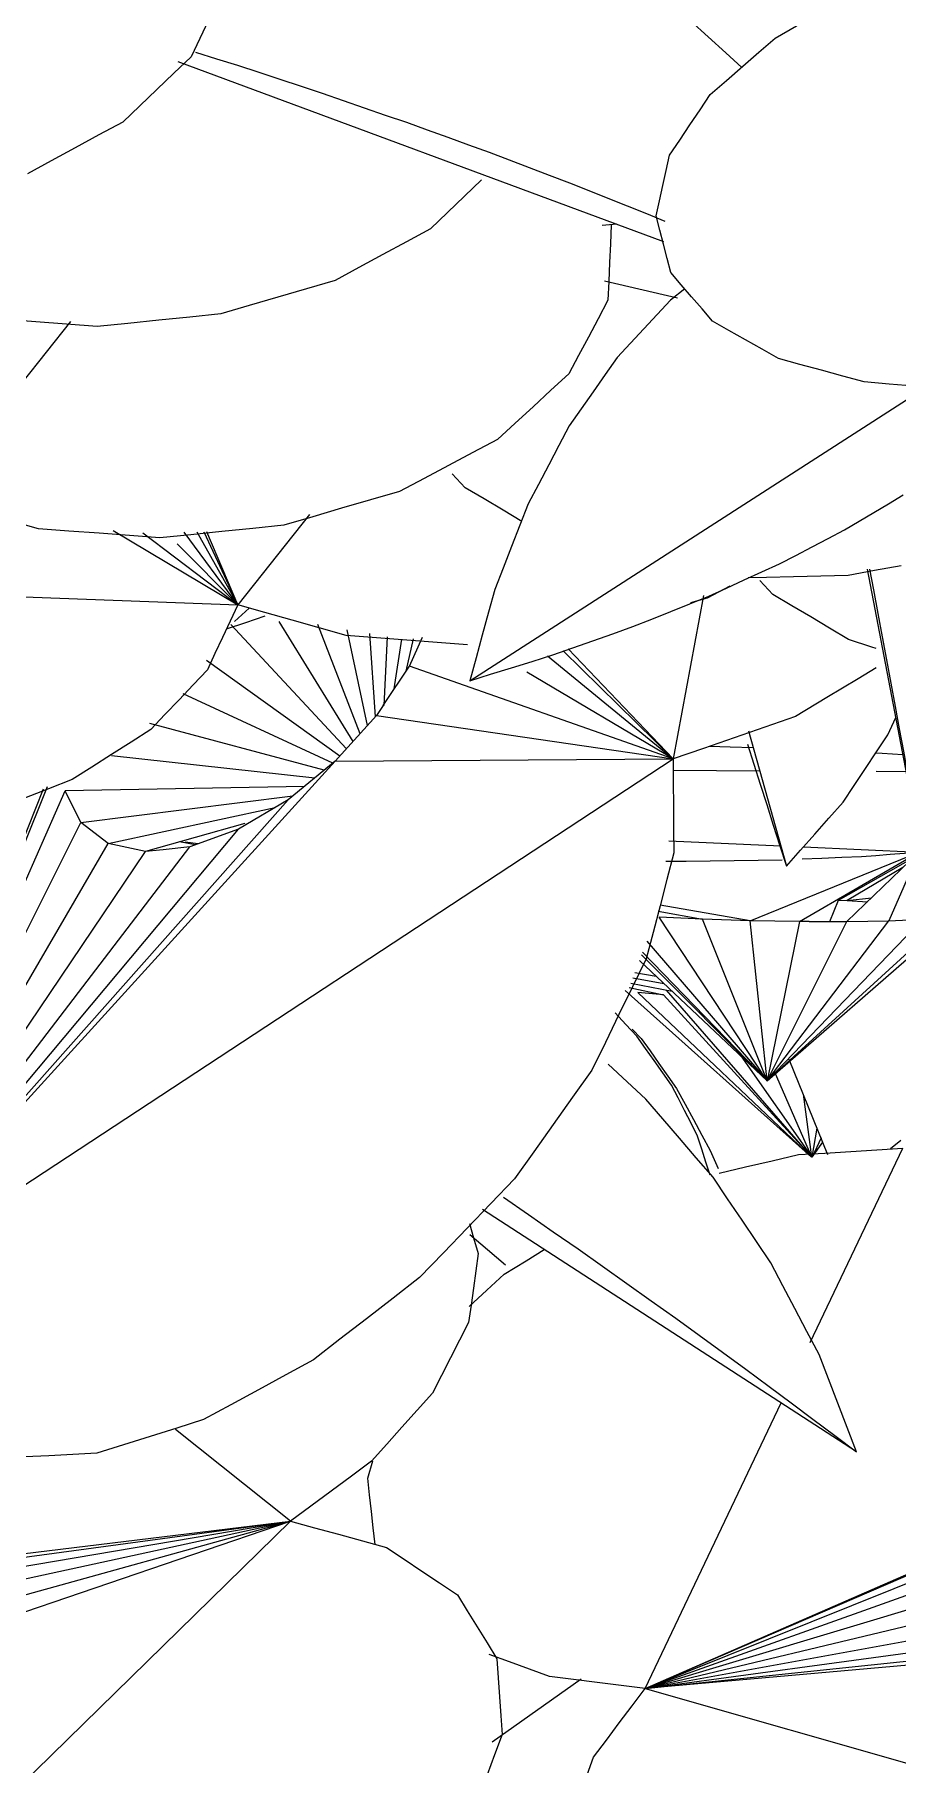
# Model space of a CAD drawing. Header units: metres. Extents: x 10.2 to 20.8, y -0.2 to 6.6.
# Drawn here: x 14.5086 to 14.5471, y 2.6225 to 2.6996 of the extents above; entities that cross this region are included whole.
import ezdxf

# ---------------------------------------------------------------- set-up
doc = ezdxf.new("R2010")
doc.units = ezdxf.units.M
doc.layers.add('Importações nas famílias', color=250, linetype='Continuous', lineweight=5)
doc.layers.add('Vegetação', color=7, linetype='Continuous', lineweight=5)

# ---------------------------------------------------------------- blocks, each defined once
blk = doc.blocks.new('Planta_pergolado_12200 - plantas pergolado_skp_Component_12-V4071-Corte 3')
at = {"layer": 'Importações nas famílias'}
for p, q in [((14.550444, 2.657723), (14.550596, 2.657166)), ((14.543954, 2.649652), (14.542233, 2.653903)), ((14.547211, 2.650287), (14.546743, 2.649919))]:
    blk.add_line(p, q, dxfattribs=at)
blk = doc.blocks.new('Planta_pergolado_12200 - plantas pergolado_skp_Component_12-V4073-Corte 3')
at = {"layer": 'Importações nas famílias', "flags": 128}
for points in [[(14.535438, 2.654938), (14.534957, 2.655456), (14.534475, 2.655973)], [(14.536989, 2.652755), (14.536601, 2.653301), (14.536213, 2.653847), (14.535826, 2.654392), (14.535438, 2.654938)], [(14.538145, 2.650485), (14.537856, 2.651053), (14.537567, 2.65162), (14.537278, 2.652188), (14.536989, 2.652755)], [(14.538707, 2.648736), (14.53852, 2.649319), (14.538332, 2.649902), (14.538145, 2.650485)]]:
    blk.add_lwpolyline(points, dxfattribs=at)
blk = doc.blocks.new('Planta_pergolado_12200 - plantas pergolado_skp_Component_17-V4075-Corte 3')
at = {"layer": 'Importações nas famílias'}
for p, q in [((14.546104, 2.667556), (14.546374, 2.667543)), ((14.546374, 2.667543), (14.547297, 2.667479)), ((14.540916, 2.666748), (14.537057, 2.666768)), ((14.547448, 2.666715), (14.546104, 2.666722)), ((14.515891, 2.663504), (14.515313, 2.66358)), ((14.536862, 2.663636), (14.541852, 2.66341)), ((14.542868, 2.663364), (14.548006, 2.663132)), ((14.537638, 2.662718), (14.536739, 2.662721)), ((14.540497, 2.660073), (14.548006, 2.663132)), ((14.542691, 2.660037), (14.548006, 2.663132)), ((14.54442, 2.660993), (14.547748, 2.662883)), ((14.548006, 2.663132), (14.544796, 2.660037)), ((14.548006, 2.663132), (14.546669, 2.660074)), ((14.547299, 2.66245), (14.544808, 2.660973)), ((14.544045, 2.660037), (14.54442, 2.660993)), ((14.54442, 2.660993), (14.544808, 2.660973)), ((14.544808, 2.660973), (14.545903, 2.661105)), ((14.544808, 2.660973), (14.545718, 2.660926)), ((14.536386, 2.66051), (14.538365, 2.660143)), ((14.541255, 2.652941), (14.536438, 2.660242)), ((14.538365, 2.660143), (14.536438, 2.660242)), ((14.540497, 2.660073), (14.536473, 2.660771)), ((14.541255, 2.652941), (14.54975, 2.660363)), ((14.541255, 2.652941), (14.549233, 2.660242)), ((14.541255, 2.652941), (14.538365, 2.660143)), ((14.540497, 2.660073), (14.538365, 2.660143)), ((14.541255, 2.652941), (14.540497, 2.660073)), ((14.542691, 2.660037), (14.540497, 2.660073)), ((14.541255, 2.652941), (14.548183, 2.660144)), ((14.541255, 2.652941), (14.546669, 2.660074)), ((14.542691, 2.660037), (14.541255, 2.652941)), ((14.541255, 2.652941), (14.544796, 2.660037)), ((14.543114, 2.660037), (14.542691, 2.660037)), ((14.543114, 2.660037), (14.544796, 2.660037)), ((14.544796, 2.660037), (14.546669, 2.660074)), ((14.546669, 2.660074), (14.548183, 2.660144)), ((14.541255, 2.652941), (14.535695, 2.65868)), ((14.53588, 2.659169), (14.541255, 2.652941)), ((14.535556, 2.658311), (14.541255, 2.652941)), ((14.541255, 2.652941), (14.535648, 2.658554))]:
    blk.add_line(p, q, dxfattribs=at)
at = {"layer": 'Importações nas famílias', "flags": 128}
for points in [[(14.538676, 2.667848), (14.539595, 2.667821), (14.540624, 2.66779)], [(14.541919, 2.662783), (14.540848, 2.662767), (14.539778, 2.662751), (14.538708, 2.662735), (14.537638, 2.662718)], [(14.545455, 2.662924), (14.544571, 2.662889), (14.543687, 2.662854), (14.542803, 2.662818)], [(14.548006, 2.663132), (14.547368, 2.66308), (14.54673, 2.663028), (14.546093, 2.662976), (14.545455, 2.662924)]]:
    blk.add_lwpolyline(points, dxfattribs=at)
blk = doc.blocks.new('Planta_pergolado_12200 - plantas pergolado_skp_Component_16-V4076-Corte 3')
for name in ['Planta_pergolado_12200 - plantas pergolado_skp_Component_17-V4075-Corte 3', 'Planta_pergolado_12200 - plantas pergolado_skp_Component_12-V4071-Corte 3', 'Planta_pergolado_12200 - plantas pergolado_skp_Component_12-V4073-Corte 3']:
    blk.add_blockref(name, (0, 0))
blk = doc.blocks.new('Planta_pergolado_12200 - plantas pergolado_skp_Component_12-V4101-Corte 3')
at = {"layer": 'Importações nas famílias'}
for p, q in [((14.535234, 2.655248), (14.535638, 2.654835)), ((14.538714, 2.649842), (14.539061, 2.649036))]:
    blk.add_line(p, q, dxfattribs=at)
at = {"layer": 'Importações nas famílias', "flags": 128}
for points in [[(14.535638, 2.654835), (14.536032, 2.654276), (14.536426, 2.653718), (14.536819, 2.65316), (14.537213, 2.652602)], [(14.537213, 2.652602), (14.537588, 2.651912), (14.537964, 2.651222), (14.538339, 2.650532), (14.538714, 2.649842)]]:
    blk.add_lwpolyline(points, dxfattribs=at)
blk = doc.blocks.new('Planta_pergolado_12200 - plantas pergolado_skp_Component_17-V4102-Corte 3')
at = {"layer": 'Importações nas famílias'}
for p, q in [((14.5351, 2.657103), (14.536632, 2.656778)), ((14.535174, 2.6573), (14.537016, 2.656936)), ((14.535261, 2.657531), (14.536651, 2.65728)), ((14.53535, 2.657766), (14.536299, 2.657611)), ((14.534924, 2.656966), (14.543228, 2.649545)), ((14.536632, 2.656778), (14.535492, 2.656885)), ((14.535492, 2.656885), (14.543229, 2.649545)), ((14.543231, 2.649545), (14.536632, 2.656778)), ((14.543232, 2.649546), (14.536765, 2.656985)), ((14.540071, 2.654057), (14.543234, 2.649546)), ((14.543238, 2.649547), (14.541576, 2.653363)), ((14.543243, 2.649547), (14.54286, 2.652354)), ((14.543249, 2.649548), (14.543471, 2.650844)), ((14.54365, 2.650403), (14.543254, 2.649549)), ((14.54326, 2.64955), (14.54373, 2.650206))]:
    blk.add_line(p, q, dxfattribs=at)
blk = doc.blocks.new('Planta_pergolado_12200 - plantas pergolado_skp_Component_16-V4103-Corte 3')
for name in ['Planta_pergolado_12200 - plantas pergolado_skp_Component_17-V4102-Corte 3', 'Planta_pergolado_12200 - plantas pergolado_skp_Component_12-V4101-Corte 3']:
    blk.add_blockref(name, (0, 0))
blk = doc.blocks.new('Planta_pergolado_12200 - plantas pergolado_skp_-V4187-Corte 3')
for name in ['Planta_pergolado_12200 - plantas pergolado_skp_Component_16-V4076-Corte 3', 'Planta_pergolado_12200 - plantas pergolado_skp_Component_16-V4103-Corte 3']:
    blk.add_blockref(name, (0, 0))
blk = doc.blocks.new('Planta_pergolado_12200 - plantas pergolado_skp_Component_17-V4432-Corte 3')
at = {"layer": 'Importações nas famílias', "flags": 128}
for points in [[(14.528526, 2.693086), (14.527766, 2.692359), (14.527006, 2.691632), (14.526246, 2.690905)], [(14.526246, 2.690905), (14.525184, 2.69033), (14.524121, 2.689755), (14.523058, 2.68918), (14.521996, 2.688605)], [(14.521996, 2.688605), (14.520721, 2.688231), (14.519447, 2.687857), (14.518172, 2.687483), (14.516898, 2.687109)], [(14.511388, 2.686545), (14.510025, 2.68665), (14.508663, 2.686754), (14.5073, 2.686858), (14.505937, 2.686962)], [(14.516898, 2.687109), (14.51552, 2.686968), (14.514143, 2.686827), (14.512766, 2.686686), (14.511388, 2.686545)]]:
    blk.add_lwpolyline(points, dxfattribs=at)
blk = doc.blocks.new('Planta_pergolado_12200 - plantas pergolado_skp_Component_16-V4433-Corte 3')
blk.add_blockref('Planta_pergolado_12200 - plantas pergolado_skp_Component_17-V4432-Corte 3', (0, 0))
blk = doc.blocks.new('Planta_pergolado_12200 - plantas pergolado_skp_Component_12-V4442-Corte 3')
at = {"layer": 'Importações nas famílias'}
blk.add_line((14.517511, 2.673413), (14.518169, 2.674009), dxfattribs=at)
at = {"layer": 'Importações nas famílias', "flags": 128}
blk.add_lwpolyline([(14.517161, 2.673084), (14.518013, 2.673371), (14.518884, 2.673665)], dxfattribs=at)
blk = doc.blocks.new('Planta_pergolado_12200 - plantas pergolado_skp_Component_17-V4443-Corte 3')
at = {"layer": 'Importações nas famílias'}
blk.add_line((14.541507, 2.674613), (14.540921, 2.675236), dxfattribs=at)
at = {"layer": 'Importações nas famílias', "flags": 128}
for points in [[(14.544875, 2.672614), (14.544033, 2.673114), (14.543191, 2.673614), (14.542349, 2.674114), (14.541507, 2.674613)], [(14.546104, 2.672209), (14.545915, 2.672271), (14.544875, 2.672614)]]:
    blk.add_lwpolyline(points, dxfattribs=at)
blk = doc.blocks.new('Planta_pergolado_12200 - plantas pergolado_skp_Component_16-V4444-Corte 3')
for name in ['Planta_pergolado_12200 - plantas pergolado_skp_Component_17-V4443-Corte 3', 'Planta_pergolado_12200 - plantas pergolado_skp_Component_12-V4442-Corte 3']:
    blk.add_blockref(name, (0, 0))
blk = doc.blocks.new('Planta_pergolado_12200 - plantas pergolado_skp_Component_12-V4423-Corte 3')
at = {"layer": 'Importações nas famílias'}
blk.add_line((14.550542, 2.739861), (14.547904, 2.75366), dxfattribs=at)
at = {"layer": 'Importações nas famílias', "flags": 128}
for points in [[(14.547991, 2.753669), (14.548164, 2.752745), (14.548362, 2.75169)], [(14.548362, 2.75169), (14.548554, 2.750654), (14.548747, 2.749618), (14.54894, 2.748582), (14.549132, 2.747546)], [(14.553256, 2.746939), (14.553444, 2.747861), (14.553633, 2.748784), (14.553821, 2.749707)], [(14.549132, 2.747546), (14.549315, 2.746552), (14.549498, 2.745559), (14.549681, 2.744565), (14.549865, 2.743572)], [(14.552095, 2.743336), (14.552385, 2.744236), (14.552675, 2.745137), (14.552965, 2.746038), (14.553256, 2.746939)], [(14.549865, 2.743572), (14.550034, 2.742644), (14.550203, 2.741716), (14.550372, 2.740788), (14.550542, 2.739861)], [(14.550542, 2.739861), (14.55093, 2.740729), (14.551319, 2.741598), (14.551707, 2.742467), (14.552095, 2.743336)]]:
    blk.add_lwpolyline(points, dxfattribs=at)
blk = doc.blocks.new('Planta_pergolado_12200 - plantas pergolado_skp_Component_17-V4462-Corte 3')
at = {"layer": 'Importações nas famílias'}
for p, q in [((14.53455, 2.691104), (14.53389, 2.691057)), ((14.533994, 2.688584), (14.537259, 2.687835)), ((14.527797, 2.679367), (14.527211, 2.679989))]:
    blk.add_line(p, q, dxfattribs=at)
at = {"layer": 'Importações nas famílias', "flags": 128}
for points in [[(14.530323, 2.677868), (14.529481, 2.678367), (14.528639, 2.678867), (14.527797, 2.679367)], [(14.547217, 2.675891), (14.546037, 2.675674), (14.544856, 2.675456)], [(14.544856, 2.675456), (14.543641, 2.675428), (14.542426, 2.6754), (14.541211, 2.675372), (14.540401, 2.675353)]]:
    blk.add_lwpolyline(points, dxfattribs=at)
blk = doc.blocks.new('Planta_pergolado_12200 - plantas pergolado_skp_Component_16-V4463-Corte 3')
for name, p in [('Planta_pergolado_12200 - plantas pergolado_skp_Component_17-V4462-Corte 3', (0, 0)), ('Planta_pergolado_12200 - plantas pergolado_skp_Component_12-V4423-Corte 3', (-0.00218, -0.077922))]:
    blk.add_blockref(name, p)
blk = doc.blocks.new('Planta_pergolado_12200 - plantas pergolado_skp_Component_17-V4470-Corte 3')
at = {"layer": 'Importações nas famílias', "flags": 128}
for points in [[(14.517145, 2.701834), (14.516753, 2.701017), (14.516361, 2.7002), (14.515969, 2.699384), (14.515576, 2.698567)], [(14.515576, 2.698567), (14.514816, 2.69784), (14.514056, 2.697113), (14.513297, 2.696386), (14.512537, 2.695659)], [(14.512537, 2.695659), (14.511474, 2.695084), (14.510412, 2.694509), (14.509349, 2.693934), (14.508286, 2.693358)]]:
    blk.add_lwpolyline(points, dxfattribs=at)
blk = doc.blocks.new('Planta_pergolado_12200 - plantas pergolado_skp_Component_16-V4471-Corte 3')
blk.add_blockref('Planta_pergolado_12200 - plantas pergolado_skp_Component_17-V4470-Corte 3', (0, 0))
blk = doc.blocks.new('Planta_pergolado_12200 - plantas pergolado_skp_Component_17-V4476-Corte 3')
at = {"layer": 'Importações nas famílias'}
for p, q in [((14.520855, 2.678174), (14.517661, 2.674152)), ((14.51211, 2.677458), (14.517661, 2.674152)), ((14.513426, 2.677364), (14.517661, 2.674152)), ((14.517661, 2.674152), (14.515273, 2.677391)), ((14.515828, 2.677399), (14.517661, 2.674152)), ((14.516149, 2.677403), (14.517661, 2.674152)), ((14.517661, 2.674152), (14.516276, 2.677405)), ((14.517661, 2.674152), (14.514964, 2.676871)), ((14.539587, 2.674987), (14.538577, 2.674452)), ((14.501386, 2.67475), (14.517661, 2.674152)), ((14.538577, 2.674452), (14.537826, 2.674233))]:
    blk.add_line(p, q, dxfattribs=at)
at = {"layer": 'Importações nas famílias', "flags": 128}
for points in [[(14.517661, 2.674152), (14.517321, 2.673428), (14.516982, 2.672703), (14.516643, 2.671978), (14.516304, 2.671253)], [(14.522493, 2.67279), (14.521285, 2.673131), (14.520077, 2.673471), (14.518869, 2.673812), (14.517661, 2.674152)], [(14.5279, 2.672376), (14.526548, 2.67248), (14.525197, 2.672583), (14.523845, 2.672687), (14.522493, 2.67279)], [(14.516304, 2.671253), (14.515675, 2.670589), (14.515046, 2.669925), (14.514416, 2.669261), (14.513787, 2.668597)], [(14.513787, 2.668597), (14.512911, 2.668039), (14.512034, 2.667481), (14.511158, 2.666924), (14.510282, 2.666366)], [(14.510282, 2.666366), (14.509218, 2.665952), (14.508154, 2.665538), (14.50709, 2.665125), (14.506026, 2.664711)]]:
    blk.add_lwpolyline(points, dxfattribs=at)
blk = doc.blocks.new('Planta_pergolado_12200 - plantas pergolado_skp_Component_16-V4477-Corte 3')
blk.add_blockref('Planta_pergolado_12200 - plantas pergolado_skp_Component_17-V4476-Corte 3', (0, 0))
blk = doc.blocks.new('Planta_pergolado_12200 - plantas pergolado_skp_Component_17-V4481-Corte 3')
at = {"layer": 'Importações nas famílias'}
blk.add_line((14.510201, 2.686774), (14.503951, 2.678906), dxfattribs=at)
at = {"layer": 'Importações nas famílias', "flags": 128}
for points in [[(14.534298, 2.691078), (14.534261, 2.690238), (14.534225, 2.689398), (14.534188, 2.688558), (14.534152, 2.687718)], [(14.534152, 2.687718), (14.533717, 2.686898), (14.533282, 2.686078), (14.532847, 2.685258), (14.532412, 2.684438)], [(14.532412, 2.684438), (14.531615, 2.683708), (14.530819, 2.682978), (14.530023, 2.682247), (14.529226, 2.681517)], [(14.529226, 2.681517), (14.528137, 2.680939), (14.527047, 2.680361), (14.525957, 2.679783), (14.524868, 2.679205)], [(14.508784, 2.677543), (14.507576, 2.677884), (14.506368, 2.678225), (14.505159, 2.678565), (14.503951, 2.678906)], [(14.524868, 2.679205), (14.523578, 2.678829), (14.522288, 2.678452), (14.520999, 2.678076), (14.519709, 2.6777)], [(14.514191, 2.67713), (14.512839, 2.677233), (14.511487, 2.677337), (14.510136, 2.67744), (14.508784, 2.677543)], [(14.519709, 2.6777), (14.518329, 2.677557), (14.51695, 2.677415), (14.51557, 2.677272), (14.514191, 2.67713)]]:
    blk.add_lwpolyline(points, dxfattribs=at)
blk = doc.blocks.new('Planta_pergolado_12200 - plantas pergolado_skp_Component_16-V4482-Corte 3')
blk.add_blockref('Planta_pergolado_12200 - plantas pergolado_skp_Component_17-V4481-Corte 3', (0, 0))
blk = doc.blocks.new('Planta_pergolado_12200 - plantas pergolado_skp_Component_12-V4497-Corte 3')
at = {"layer": 'Importações nas famílias'}
for p, q in [((14.515761, 2.663459), (14.515065, 2.663588)), ((14.545236, 2.636421), (14.528568, 2.647211))]:
    blk.add_line(p, q, dxfattribs=at)
at = {"layer": 'Importações nas famílias', "flags": 128}
for points in [[(14.535848, 2.652126), (14.535006, 2.652905), (14.534165, 2.653683)], [(14.538838, 2.648648), (14.538091, 2.649518), (14.537343, 2.650387), (14.536596, 2.651257), (14.535848, 2.652126)], [(14.541418, 2.644842), (14.540773, 2.645794), (14.540128, 2.646745), (14.539483, 2.647696), (14.538838, 2.648648)], [(14.5295, 2.647756), (14.530607, 2.64699), (14.531714, 2.646224), (14.532821, 2.645458)], [(14.532821, 2.645458), (14.533909, 2.644686), (14.534997, 2.643914), (14.536085, 2.643143), (14.537172, 2.642371)], [(14.543558, 2.640751), (14.543023, 2.641774), (14.542488, 2.642797), (14.541953, 2.643819), (14.541418, 2.644842)], [(14.537172, 2.642371), (14.538215, 2.641612), (14.539258, 2.640853), (14.5403, 2.640094), (14.541343, 2.639335)], [(14.545236, 2.636421), (14.544816, 2.637503), (14.544397, 2.638586), (14.543978, 2.639669), (14.543558, 2.640751)], [(14.541343, 2.639335), (14.542316, 2.638607), (14.543289, 2.637878), (14.544262, 2.637149), (14.545236, 2.636421)]]:
    blk.add_lwpolyline(points, dxfattribs=at)
blk = doc.blocks.new('Planta_pergolado_12200 - plantas pergolado_skp_Component_17-V4499-Corte 3')
at = {"layer": 'Importações nas famílias'}
for p, q in [((14.538412, 2.674569), (14.537053, 2.667284)), ((14.522798, 2.668067), (14.5195, 2.673413)), ((14.522498, 2.667737), (14.51735, 2.673275)), ((14.52311, 2.668411), (14.521223, 2.673273)), ((14.523439, 2.668773), (14.522539, 2.673044)), ((14.523791, 2.669162), (14.52354, 2.672871)), ((14.524176, 2.669664), (14.524331, 2.672733)), ((14.524635, 2.670409), (14.524965, 2.672623)), ((14.525155, 2.67119), (14.525486, 2.672639)), ((14.525312, 2.671426), (14.525886, 2.672717)), ((14.531457, 2.671878), (14.537053, 2.667284)), ((14.532154, 2.672108), (14.537053, 2.667284)), ((14.537053, 2.667284), (14.532387, 2.672186)), ((14.522205, 2.667413), (14.516268, 2.671678)), ((14.524139, 2.669664), (14.525312, 2.671426)), ((14.537053, 2.667284), (14.525312, 2.671426)), ((14.537053, 2.667284), (14.530534, 2.671145)), ((14.521892, 2.667098), (14.515224, 2.670181)), ((14.524139, 2.669664), (14.523844, 2.66922)), ((14.521514, 2.666787), (14.513735, 2.668861)), ((14.523844, 2.66922), (14.521998, 2.667185)), ((14.523844, 2.66922), (14.537053, 2.667284)), ((14.499823, 2.642835), (14.537053, 2.667284)), ((14.521998, 2.667185), (14.499823, 2.642835)), ((14.512034, 2.667446), (14.521099, 2.666445)), ((14.521998, 2.667185), (14.519899, 2.665458)), ((14.521998, 2.667185), (14.537053, 2.667284)), ((14.506828, 2.660494), (14.508997, 2.66596)), ((14.506852, 2.658791), (14.50997, 2.665869)), ((14.50686, 2.660299), (14.509177, 2.666051)), ((14.520635, 2.666064), (14.50997, 2.665869)), ((14.510669, 2.664448), (14.50997, 2.665869)), ((14.510669, 2.664448), (14.520116, 2.665637)), ((14.499823, 2.642835), (14.519899, 2.665458)), ((14.511888, 2.663523), (14.519328, 2.665122)), ((14.519899, 2.665458), (14.51769, 2.664157)), ((14.499823, 2.642835), (14.51769, 2.664157)), ((14.5068, 2.656739), (14.510669, 2.664448)), ((14.511888, 2.663523), (14.510669, 2.664448)), ((14.517973, 2.664414), (14.513544, 2.663156)), ((14.51769, 2.664157), (14.515522, 2.663372)), ((14.499823, 2.642835), (14.515522, 2.663372)), ((14.506547, 2.654364), (14.511888, 2.663523)), ((14.513544, 2.663156), (14.511888, 2.663523)), ((14.515522, 2.663372), (14.514336, 2.663243)), ((14.506269, 2.652381), (14.513544, 2.663156)), ((14.514336, 2.663243), (14.513544, 2.663156))]:
    blk.add_line(p, q, dxfattribs=at)
at = {"layer": 'Importações nas famílias', "flags": 128}
for points in [[(14.546104, 2.67134), (14.545303, 2.670859), (14.543909, 2.67002), (14.542514, 2.669181)], [(14.542514, 2.669181), (14.541149, 2.668706), (14.539783, 2.668232), (14.538418, 2.667758), (14.537053, 2.667284)], [(14.537053, 2.667284), (14.537062, 2.666239), (14.537071, 2.665194), (14.537081, 2.664149), (14.53709, 2.663104)], [(14.53709, 2.663104), (14.536781, 2.661922), (14.536473, 2.66074), (14.536164, 2.659558), (14.535856, 2.658376)], [(14.535856, 2.658376), (14.535251, 2.657137), (14.534645, 2.655899), (14.53404, 2.65466), (14.533435, 2.653422)], [(14.533435, 2.653422), (14.532574, 2.652211), (14.531713, 2.651), (14.530852, 2.64979), (14.529992, 2.648579)], [(14.529992, 2.648579), (14.528934, 2.647479), (14.527876, 2.646379), (14.526819, 2.645278), (14.525761, 2.644178)], [(14.525761, 2.644178), (14.524579, 2.643263), (14.523397, 2.642349), (14.522214, 2.641434), (14.521032, 2.640519)], [(14.521032, 2.640519), (14.519805, 2.639852), (14.518579, 2.639185), (14.517352, 2.638518), (14.516126, 2.637851)], [(14.516126, 2.637851), (14.514938, 2.637477), (14.513751, 2.637103), (14.512564, 2.636729), (14.511377, 2.636355)], [(14.511377, 2.636355), (14.51031, 2.6363), (14.509243, 2.636244), (14.508176, 2.636189), (14.507109, 2.636134)]]:
    blk.add_lwpolyline(points, dxfattribs=at)
blk = doc.blocks.new('Planta_pergolado_12200 - plantas pergolado_skp_Component_16-V4500-Corte 3')
for name in ['Planta_pergolado_12200 - plantas pergolado_skp_Component_17-V4499-Corte 3', 'Planta_pergolado_12200 - plantas pergolado_skp_Component_12-V4497-Corte 3']:
    blk.add_blockref(name, (0, 0))
blk = doc.blocks.new('Planta_pergolado_12200 - plantas pergolado_skp_-V4512-Corte 3')
blk.add_blockref('Planta_pergolado_12200 - plantas pergolado_skp_Component_16-V4500-Corte 3', (0, 0))
blk = doc.blocks.new('Planta_pergolado_12200 - plantas pergolado_skp_-V4513-Corte 3')
for name in ['Planta_pergolado_12200 - plantas pergolado_skp_-V4512-Corte 3', 'Planta_pergolado_12200 - plantas pergolado_skp_Component_16-V4471-Corte 3', 'Planta_pergolado_12200 - plantas pergolado_skp_Component_16-V4433-Corte 3', 'Planta_pergolado_12200 - plantas pergolado_skp_Component_16-V4463-Corte 3', 'Planta_pergolado_12200 - plantas pergolado_skp_Component_16-V4444-Corte 3', 'Planta_pergolado_12200 - plantas pergolado_skp_Component_16-V4482-Corte 3', 'Planta_pergolado_12200 - plantas pergolado_skp_Component_16-V4477-Corte 3']:
    blk.add_blockref(name, (0, 0))
blk = doc.blocks.new('Planta_pergolado_12200 - plantas pergolado_skp_-V4514-Corte 3')
for name in ['Planta_pergolado_12200 - plantas pergolado_skp_-V4513-Corte 3', 'Planta_pergolado_12200 - plantas pergolado_skp_-V4187-Corte 3']:
    blk.add_blockref(name, (0, 0))
blk = doc.blocks.new('Planta_pergolado_12200 - plantas pergolado_skp_Component_12-V4885-Corte 3')
at = {"layer": 'Importações nas famílias'}
for p, q in [((14.546621, 2.66836), (14.546974, 2.669129)), ((14.540416, 2.668533), (14.542106, 2.662502))]:
    blk.add_line(p, q, dxfattribs=at)
at = {"layer": 'Importações nas famílias', "flags": 128}
for points in [[(14.540378, 2.66794), (14.540657, 2.667053), (14.540935, 2.666166)], [(14.544629, 2.665358), (14.545127, 2.666108), (14.545625, 2.666859), (14.546123, 2.667609), (14.546621, 2.66836)], [(14.540935, 2.666166), (14.541228, 2.66525), (14.541521, 2.664334), (14.541813, 2.663418), (14.542106, 2.662502)], [(14.542106, 2.662502), (14.542737, 2.663216), (14.543368, 2.66393), (14.543998, 2.664644), (14.544629, 2.665358)]]:
    blk.add_lwpolyline(points, dxfattribs=at)
blk = doc.blocks.new('Planta_pergolado_12200 - plantas pergolado_skp_Component_12-V4886-Corte 3')
at = {"layer": 'Importações nas famílias', "flags": 128}
blk.add_lwpolyline([(14.529594, 2.644729), (14.528785, 2.645414), (14.528001, 2.646079)], dxfattribs=at)
blk = doc.blocks.new('Planta_pergolado_12200 - plantas pergolado_skp_Component_12-V4888-Corte 3')
at = {"layer": 'Importações nas famílias'}
blk.add_line((14.529, 2.623494), (14.532958, 2.62631), dxfattribs=at)
at = {"layer": 'Importações nas famílias', "flags": 128}
for points in [[(14.531552, 2.620769), (14.532251, 2.621233), (14.532949, 2.621696)], [(14.528495, 2.618995), (14.52926, 2.619438), (14.530024, 2.619882), (14.530788, 2.620325), (14.531552, 2.620769)], [(14.526031, 2.617738), (14.526852, 2.618157), (14.527674, 2.618576), (14.528495, 2.618995)]]:
    blk.add_lwpolyline(points, dxfattribs=at)
blk = doc.blocks.new('Planta_pergolado_12200 - plantas pergolado_skp_Component_17-V4890-Corte 3')
at = {"layer": 'Importações nas famílias'}
for p, q in [((14.543168, 2.641296), (14.547298, 2.649948)), ((14.535806, 2.625876), (14.541878, 2.638594)), ((14.535806, 2.625876), (14.561577, 2.63711)), ((14.535806, 2.625876), (14.560868, 2.636673)), ((14.523447, 2.63524), (14.523672, 2.636023)), ((14.535806, 2.625876), (14.559468, 2.635385)), ((14.535806, 2.625876), (14.558533, 2.633987)), ((14.535806, 2.625876), (14.558127, 2.632575)), ((14.535806, 2.625876), (14.558277, 2.631245)), ((14.535806, 2.625876), (14.558973, 2.630088)), ((14.535806, 2.625876), (14.560168, 2.629183)), ((14.535806, 2.625876), (14.56178, 2.628591)), ((14.5637, 2.628352), (14.535806, 2.625876)), ((14.535806, 2.625876), (14.56498, 2.617563))]:
    blk.add_line(p, q, dxfattribs=at)
at = {"layer": 'Importações nas famílias', "flags": 128}
for points in [[(14.539107, 2.648838), (14.540288, 2.649111), (14.541469, 2.649384), (14.54265, 2.649657)], [(14.54265, 2.649657), (14.543812, 2.64973), (14.544974, 2.649803), (14.546136, 2.649876), (14.547298, 2.649948)], [(14.529526, 2.644328), (14.530507, 2.644933), (14.531317, 2.645432)], [(14.527974, 2.642899), (14.52875, 2.643614), (14.529526, 2.644328)], [(14.52378, 2.632292), (14.523697, 2.633029), (14.523614, 2.633766), (14.52353, 2.634503), (14.523447, 2.63524)], [(14.531549, 2.626405), (14.530656, 2.626733), (14.529762, 2.627061), (14.528868, 2.62739)], [(14.535806, 2.625876), (14.534742, 2.626008), (14.533678, 2.62614), (14.532614, 2.626272), (14.531549, 2.626405)], [(14.533513, 2.622808), (14.534086, 2.623575), (14.53466, 2.624342), (14.535233, 2.625109), (14.535806, 2.625876)], [(14.53237, 2.619666), (14.532656, 2.620452), (14.532942, 2.621237), (14.533227, 2.622022), (14.533513, 2.622808)]]:
    blk.add_lwpolyline(points, dxfattribs=at)
blk = doc.blocks.new('Planta_pergolado_12200 - plantas pergolado_skp_Component_16-V4891-Corte 3')
for name in ['Planta_pergolado_12200 - plantas pergolado_skp_Component_12-V4885-Corte 3', 'Planta_pergolado_12200 - plantas pergolado_skp_Component_17-V4890-Corte 3', 'Planta_pergolado_12200 - plantas pergolado_skp_Component_12-V4886-Corte 3', 'Planta_pergolado_12200 - plantas pergolado_skp_Component_12-V4888-Corte 3']:
    blk.add_blockref(name, (0, 0))
blk = doc.blocks.new('Planta_pergolado_12200 - plantas pergolado_skp_Component_17-V4921-Corte 3')
at = {"layer": 'Importações nas famílias'}
for p, q in [((14.520013, 2.633332), (14.514882, 2.637418)), ((14.493564, 2.630103), (14.520013, 2.633332)), ((14.495086, 2.629945), (14.520013, 2.633332)), ((14.496684, 2.629389), (14.520013, 2.633332)), ((14.520013, 2.633332), (14.49703, 2.610844)), ((14.497867, 2.628513), (14.520013, 2.633332)), ((14.498554, 2.627377), (14.520013, 2.633332)), ((14.498698, 2.626058), (14.520013, 2.633332))]:
    blk.add_line(p, q, dxfattribs=at)
at = {"layer": 'Importações nas famílias', "flags": 128}
for points in [[(14.527979, 2.646589), (14.528165, 2.645947), (14.528367, 2.645251)], [(14.528367, 2.645251), (14.528262, 2.644482), (14.528157, 2.643714), (14.528052, 2.642945), (14.527947, 2.642177)], [(14.527947, 2.642177), (14.527543, 2.641388), (14.527138, 2.6406), (14.526734, 2.639812), (14.526329, 2.639024)], [(14.526329, 2.639024), (14.525653, 2.63827), (14.524976, 2.637515), (14.5243, 2.636761), (14.523623, 2.636007)], [(14.523623, 2.636007), (14.522721, 2.635338), (14.521818, 2.634669), (14.520916, 2.634), (14.520013, 2.633332)], [(14.520013, 2.633332), (14.521082, 2.633038), (14.522151, 2.632744), (14.523219, 2.632451), (14.524288, 2.632157)], [(14.524288, 2.632157), (14.525077, 2.63163), (14.525865, 2.631104), (14.526654, 2.630577), (14.527443, 2.63005)], [(14.527443, 2.63005), (14.527884, 2.629335), (14.528326, 2.62862), (14.528767, 2.627905), (14.529208, 2.62719)], [(14.529208, 2.62719), (14.529265, 2.626347), (14.529321, 2.625505), (14.529377, 2.624663), (14.529434, 2.623821)], [(14.529434, 2.623821), (14.5291, 2.622923), (14.528767, 2.622026), (14.528433, 2.621129), (14.528099, 2.620231)]]:
    blk.add_lwpolyline(points, dxfattribs=at)
blk = doc.blocks.new('Planta_pergolado_12200 - plantas pergolado_skp_Component_16-V4922-Corte 3')
blk.add_blockref('Planta_pergolado_12200 - plantas pergolado_skp_Component_17-V4921-Corte 3', (0, 0))
blk = doc.blocks.new('Planta_pergolado_12200 - plantas pergolado_skp_-V4995-Corte 3')
for name in ['Planta_pergolado_12200 - plantas pergolado_skp_Component_16-V4922-Corte 3', 'Planta_pergolado_12200 - plantas pergolado_skp_Component_16-V4891-Corte 3']:
    blk.add_blockref(name, (0, 0))
blk = doc.blocks.new('Planta_pergolado_12200 - plantas pergolado_skp_Component_12-V5053-Corte 3')
at = {"layer": 'Importações nas famílias'}
for p, q in [((14.518203, 2.705758), (14.517185, 2.705556)), ((14.514988, 2.698361), (14.536623, 2.690335)), ((14.535871, 2.691585), (14.536684, 2.691245))]:
    blk.add_line(p, q, dxfattribs=at)
at = {"layer": 'Importações nas famílias', "flags": 128}
for points in [[(14.522353, 2.705914), (14.521316, 2.705875), (14.520278, 2.705836), (14.51924, 2.705797), (14.518203, 2.705758)], [(14.526488, 2.705414), (14.525454, 2.705539), (14.52442, 2.705664), (14.523387, 2.705789), (14.522353, 2.705914)], [(14.530509, 2.70427), (14.529503, 2.704556), (14.528498, 2.704842), (14.527493, 2.705128), (14.526488, 2.705414)], [(14.534322, 2.702508), (14.533369, 2.702949), (14.532416, 2.703389), (14.531462, 2.703829), (14.530509, 2.70427)], [(14.537839, 2.70017), (14.53696, 2.700755), (14.536081, 2.701339), (14.535202, 2.701924), (14.534322, 2.702508)], [(14.540116, 2.698095), (14.539408, 2.69874), (14.538623, 2.699455), (14.537839, 2.70017)], [(14.515774, 2.698777), (14.516712, 2.698482), (14.51765, 2.698188)], [(14.51765, 2.698188), (14.518593, 2.697877), (14.519536, 2.697566), (14.520479, 2.697256), (14.521422, 2.696945)], [(14.521422, 2.696945), (14.52236, 2.69662), (14.523297, 2.696296), (14.524234, 2.695972), (14.525172, 2.695648)], [(14.525172, 2.695648), (14.526093, 2.695314), (14.527014, 2.69498), (14.527935, 2.694646), (14.528857, 2.694312)], [(14.528857, 2.694312), (14.529752, 2.693973), (14.530646, 2.693633), (14.531541, 2.693293), (14.532436, 2.692953)], [(14.532436, 2.692953), (14.533295, 2.692611), (14.534154, 2.692269), (14.535012, 2.691927), (14.535871, 2.691585)]]:
    blk.add_lwpolyline(points, dxfattribs=at)
blk = doc.blocks.new('Planta_pergolado_12200 - plantas pergolado_skp_Component_12-V5043-Corte 3')
at = {"layer": 'Importações nas famílias'}
for p, q in [((14.539761, 2.765901), (14.539118, 2.765401)), ((14.530177, 2.74845), (14.550515, 2.761534))]:
    blk.add_line(p, q, dxfattribs=at)
at = {"layer": 'Importações nas famílias', "flags": 128}
for points in [[(14.539118, 2.765401), (14.538523, 2.764763), (14.537928, 2.764125), (14.537334, 2.763486), (14.536739, 2.762848)], [(14.536739, 2.762848), (14.536206, 2.762086), (14.535674, 2.761324), (14.535141, 2.760562), (14.534609, 2.7598)], [(14.534609, 2.7598), (14.534151, 2.758932), (14.533693, 2.758064), (14.533235, 2.757196), (14.532778, 2.756328)], [(14.546874, 2.755166), (14.547526, 2.755556), (14.548178, 2.755945), (14.548829, 2.756335), (14.549481, 2.756724)], [(14.532778, 2.756328), (14.532406, 2.755375), (14.532033, 2.754422), (14.531661, 2.753468), (14.531289, 2.752515)], [(14.543978, 2.753658), (14.544702, 2.754035), (14.545426, 2.754412), (14.54615, 2.754789), (14.546874, 2.755166)], [(14.540824, 2.752217), (14.541612, 2.752577), (14.542401, 2.752937), (14.543189, 2.753298), (14.543978, 2.753658)], [(14.531289, 2.752515), (14.531011, 2.751499), (14.530733, 2.750482), (14.530455, 2.749466), (14.530177, 2.74845)], [(14.537447, 2.750858), (14.538291, 2.751198), (14.539135, 2.751538), (14.539979, 2.751877), (14.540824, 2.752217)], [(14.533885, 2.749598), (14.534775, 2.749913), (14.535666, 2.750228), (14.536556, 2.750543), (14.537447, 2.750858)], [(14.530177, 2.74845), (14.531104, 2.748737), (14.532031, 2.749024), (14.532958, 2.749311), (14.533885, 2.749598)]]:
    blk.add_lwpolyline(points, dxfattribs=at)
blk = doc.blocks.new('Planta_pergolado_12200 - plantas pergolado_skp_Component_17-V5054-Corte 3')
at = {"layer": 'Importações nas famílias', "flags": 128}
for points in [[(14.541608, 2.699401), (14.542555, 2.699941), (14.543503, 2.700482), (14.54445, 2.701022), (14.545398, 2.701562)], [(14.538709, 2.696884), (14.539434, 2.697513), (14.540158, 2.698142), (14.540883, 2.698772), (14.541608, 2.699401)], [(14.536898, 2.694181), (14.53735, 2.694856), (14.537803, 2.695532), (14.538256, 2.696208), (14.538709, 2.696884)], [(14.536298, 2.691477), (14.536448, 2.692153), (14.536598, 2.692829), (14.536748, 2.693505), (14.536898, 2.694181)], [(14.536951, 2.688956), (14.536788, 2.689586), (14.536625, 2.690216), (14.536461, 2.690846), (14.536298, 2.691477)], [(14.538812, 2.68679), (14.538347, 2.687331), (14.537881, 2.687873), (14.537416, 2.688414), (14.536951, 2.688956)], [(14.541754, 2.685127), (14.541018, 2.685542), (14.540283, 2.685958), (14.539547, 2.686374), (14.538812, 2.68679)], [(14.545576, 2.684079), (14.54462, 2.684341), (14.543665, 2.684603), (14.542709, 2.684865), (14.541754, 2.685127)], [(14.550018, 2.683719), (14.548908, 2.683809), (14.547797, 2.683899), (14.546687, 2.683989), (14.545576, 2.684079)]]:
    blk.add_lwpolyline(points, dxfattribs=at)
blk = doc.blocks.new('Planta_pergolado_12200 - plantas pergolado_skp_Component_16-V5055-Corte 3')
for name, p in [('Planta_pergolado_12200 - plantas pergolado_skp_Component_17-V5054-Corte 3', (0, 0)), ('Planta_pergolado_12200 - plantas pergolado_skp_Component_12-V5053-Corte 3', (0, 0)), ('Planta_pergolado_12200 - plantas pergolado_skp_Component_12-V5043-Corte 3', (-0.00218, -0.077679))]:
    blk.add_blockref(name, p)
blk = doc.blocks.new('Planta_pergolado_12200 - plantas pergolado_skp_-V5112-Corte 3')
blk.add_blockref('Planta_pergolado_12200 - plantas pergolado_skp_Component_16-V5055-Corte 3', (0, 0))
blk = doc.blocks.new('Planta_pergolado_12200 - plantas pergolado_skp_-V5113-Corte 3')
for name in ['Planta_pergolado_12200 - plantas pergolado_skp_-V5112-Corte 3', 'Planta_pergolado_12200 - plantas pergolado_skp_-V4995-Corte 3']:
    blk.add_blockref(name, (0, 0))
blk = doc.blocks.new('Planta_pergolado_12200 - Planta_pergolado_12200-V5114-Corte 3')
for name in ['Planta_pergolado_12200 - plantas pergolado_skp_-V4514-Corte 3', 'Planta_pergolado_12200 - plantas pergolado_skp_-V5113-Corte 3']:
    blk.add_blockref(name, (0, 0))

msp = doc.modelspace()

# ---------------------------------------------------------------- block references
at = {"layer": 'Vegetação', "color": 250}
msp.add_blockref('Planta_pergolado_12200 - Planta_pergolado_12200-V5114-Corte 3', (0, 0), dxfattribs=at)

doc.saveas('drawing.dxf')
